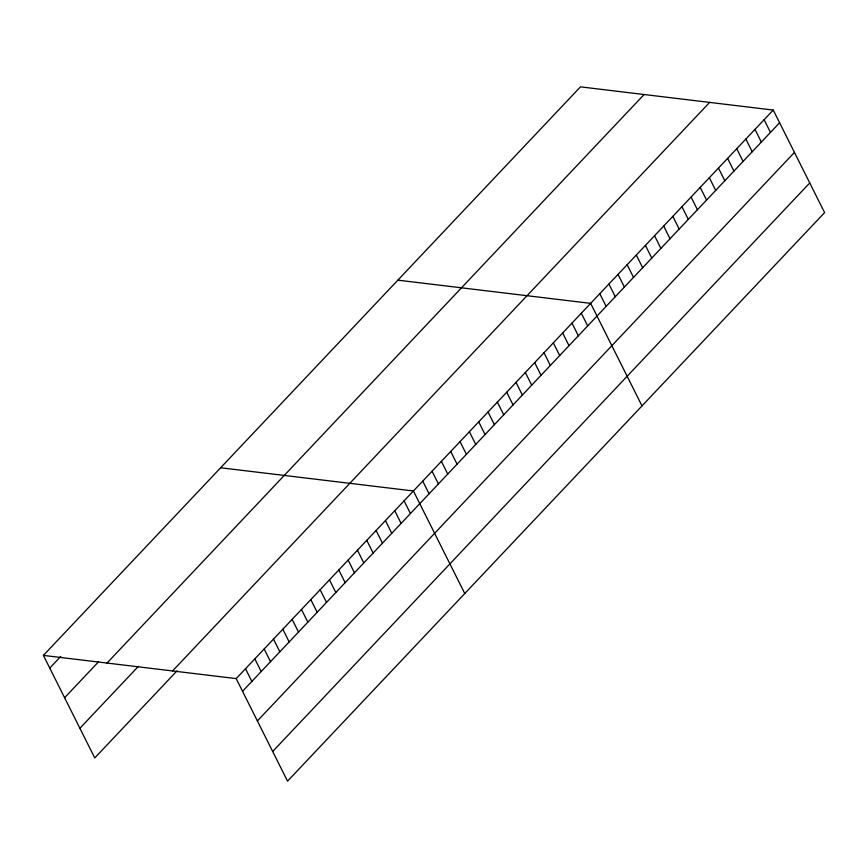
<?xml version="1.0" encoding="UTF-8"?>
<svg xmlns="http://www.w3.org/2000/svg" width="868" height="868" viewBox="0 0 868 868"><rect width="100%" height="100%" fill="white"/><g stroke="black" fill="none" stroke-linecap="round" stroke-linejoin="round"><path stroke-width="1.3" d="M43.4 655.394L580.464 86.854L773.247 110.062L824.6 212.606L287.536 781.146L236.183 678.602L43.4 655.394L94.753 757.938L177.007 670.866M49.758 668.078L60.782 656.414M64.601 697.731L98.518 661.828M107.014 663.054L644.089 94.514M79.899 728.285L138.413 666.342M172.569 670.942L709.633 102.402M236.183 678.602L773.247 110.062M242.541 691.286L779.605 122.746M257.384 720.939L794.448 152.399M272.682 751.493L809.746 182.953M397.869 280.158L590.652 303.366L641.995 405.909M220.635 467.776L413.418 490.984L464.76 593.528M764.122 119.73L770.469 132.413M754.986 129.397L761.345 142.081M745.862 139.054L752.209 151.748M736.726 148.721L743.084 161.405M727.601 158.388L733.948 171.072M718.465 168.056L724.823 180.739M709.34 177.723L715.688 190.407M700.205 187.379L706.563 200.074M691.08 197.047L697.427 209.731M681.944 206.714L688.302 219.398M672.819 216.382L679.167 229.065M663.684 226.049L670.042 238.733M654.559 235.705L660.906 248.4M645.423 245.373L651.781 258.056M636.298 255.04L642.656 267.724M627.163 264.707L633.521 277.391M618.038 274.375L624.396 287.058M608.913 284.031L615.26 296.726M599.777 293.699L606.135 306.382M581.321 313.239L587.669 325.923M571.99 323.113L578.348 335.808M562.659 332.986L569.017 345.681M553.339 342.86L559.686 355.554M544.008 352.744L550.355 365.428M534.677 362.618L541.035 375.301M525.346 372.491L531.704 385.175M516.026 382.365L522.373 395.048M506.695 392.238L513.053 404.922M497.364 402.112L503.722 414.796M488.044 411.985L494.391 424.68M478.713 421.859L485.06 434.553M469.382 431.732L475.74 444.427M460.051 441.617L466.409 454.3M450.731 451.49L457.078 464.174M441.4 461.364L447.747 474.047M432.069 471.237L438.427 483.921M422.738 481.111L429.096 493.794M404.087 500.858L410.445 513.541M394.756 510.731L401.114 523.426M385.435 520.605L391.783 533.299M376.104 530.489L382.452 543.173M366.773 540.363L373.131 553.046M357.442 550.236L363.8 562.92M348.122 560.11L354.469 572.793M338.791 569.983L345.149 582.667M329.46 579.857L335.818 592.54M320.14 589.73L326.487 602.414M310.809 599.604L317.156 612.298M301.478 609.477L307.836 622.172M292.147 619.361L298.505 632.045M282.827 629.235L289.174 641.919M273.496 639.108L279.843 651.792M264.165 648.982L270.523 661.666M254.834 658.855L261.192 671.539M245.514 668.729L251.861 681.413"/></g></svg>
